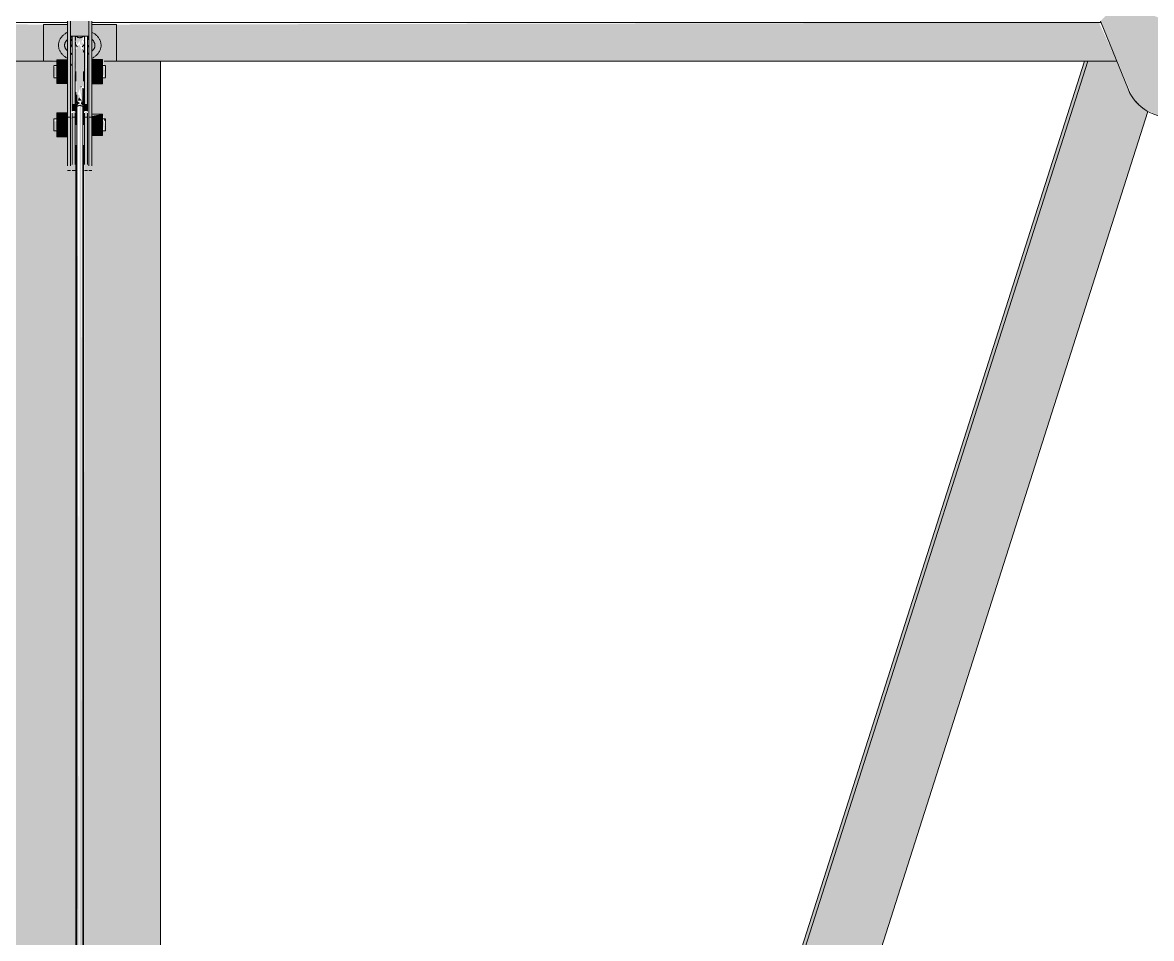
# Model space of a CAD drawing. Header units: inches. Extents: x -54868 to -186, y -265 to 853.
# Drawn here: x -24958.96 to -24912.54, y 245.3 to 282.95 of the extents above; entities that cross this region are included whole.
import ezdxf

# ---------------------------------------------------------------- set-up
doc = ezdxf.new("R2010")
doc.units = ezdxf.units.IN
doc.header["$MEASUREMENT"] = 0
doc.layers.add('Q-SPCQ', color=91, linetype='Continuous', lineweight=9)

# ---------------------------------------------------------------- blocks, each defined once
blk = doc.blocks.new('Basketball_Backstop-Performance_Sports_Systems-3103-Ceiling_Hung - 27_-0_ to 27_-11 7_8_-706978-Section 13')
at = {"layer": 'Q-SPCQ'}
h = blk.add_hatch(color=256, dxfattribs=at)
h.paths.add_polyline_path([(-25004.607, 281.375), (-24958.107, 281.375), (-24958.107, 282.875), (-25004.607, 282.955), (-25004.607, 282.602)], flags=0)
h.paths.add_polyline_path([(-24953.407, 281.375), (-24913.969, 281.375), (-24914.697, 282.955), (-24955.107, 282.875), (-24955.107, 281.375), (-24953.419, 281.375)], flags=0)
h.paths.add_polyline_path([(-24909.927, 281.375), (-24908.607, 281.423), (-24908.607, 282.955), (-24911.747, 282.955), (-24910.655, 282.449), (-24910.141, 281.875), (-24909.948, 281.375)], flags=0)
h.paths.add_polyline_path([(-24956.424, 282.237), (-24956.55, 282.059), (-24956.522, 282.231), (-24956.509, 282.232)], flags=0)
h.paths.add_polyline_path([(-24956.424, 281.808), (-24956.509, 282.396), (-24956.799, 282.312), (-24956.794, 282.236), (-24956.612, 282.226), (-24956.607, 282.055), (-24956.548, 282.052), (-24956.444, 281.814)], flags=0)
h.paths.add_polyline_path([(-24956.701, 281.835), (-24956.68, 281.844), (-24956.799, 282.237), (-24956.794, 281.99), (-24956.704, 281.839)], flags=0)
h.paths.add_polyline_path([(-24956.299, 281.915), (-24956.237, 282.125), (-24956.299, 281.937)], flags=0)
h = blk.add_hatch(color=256, dxfattribs=at)
h.paths.add_polyline_path([(-24958.107, 281.375), (-24957.112, 281.43), (-24957.112, 282.875), (-24958.107, 282.875), (-24958.107, 282.602)], flags=0)
h.paths.add_polyline_path([(-24955.107, 281.375), (-24955.107, 282.875), (-24956.112, 282.875), (-24956.082, 281.443), (-24955.613, 281.375)], flags=0)
h.paths.add_polyline_path([(-24956.987, 281.623), (-24956.924, 281.623), (-24956.987, 281.675)], flags=0)
for points in [[(-24956.987, 280.229), (-24956.987, 283.015), (-24957.112, 283.015), (-24957.112, 280.229)], [(-24956.237, 282.396), (-24956.237, 283.015), (-24956.987, 283.015), (-24956.987, 282.396)], [(-24956.112, 280.229), (-24956.112, 283.015), (-24956.237, 283.015), (-24956.237, 280.229)], [(-24956.924, 279.612), (-24956.799, 279.612), (-24956.869, 282.396), (-24956.924, 282.396), (-24956.924, 280)], [(-24956.299, 279.612), (-24956.369, 282.396), (-24956.424, 282.396), (-24956.424, 279.612)], [(-24956.424, 281.687), (-24956.424, 281.808), (-24956.5, 281.773)], [(-24957.112, 281.295), (-24957.112, 281.425), (-24957.549, 281.425), (-24957.549, 281.295)], [(-24955.674, 281.19), (-24955.674, 281.443), (-24956.112, 281.43), (-24956.112, 281.19)], [(-24952.627, 164.313), (-24952.493, 164.313), (-24915.16, 281.375), (-24915.294, 281.375), (-24952.285, 165.384)], [(-24957.112, 280.807), (-24957.112, 281.295), (-24957.549, 281.295), (-24957.549, 280.807)], [(-24956.987, 281.179), (-24956.924, 281.179), (-24956.987, 281.312)], [(-24955.674, 280.685), (-24955.674, 281.19), (-24956.112, 281.19), (-24956.112, 280.685)], [(-24957.112, 280.45), (-24957.112, 280.807), (-24957.549, 280.807), (-24957.549, 280.45)], [(-24955.674, 280.432), (-24955.674, 280.685), (-24956.112, 280.685), (-24956.112, 280.432)], [(-24956.987, 279.493), (-24956.987, 280.229), (-24957.112, 280.229), (-24957.112, 279.493)], [(-24956.548, 280.288), (-24956.528, 280.366), (-24956.583, 280.32), (-24956.597, 280.288)], [(-24956.112, 279.493), (-24956.112, 280.229), (-24956.237, 280.229), (-24956.237, 279.493)], [(-24956.987, 277.141), (-24957.005, 279.493), (-24957.112, 279.493), (-24957.112, 277.141)], [(-24956.799, 279.314), (-24956.799, 279.612), (-24956.924, 279.612), (-24956.924, 279.314)], [(-24956.763, 279.579), (-24956.737, 279.749), (-24956.763, 279.749)], [(-24956.299, 279.314), (-24956.299, 279.612), (-24956.424, 279.612), (-24956.424, 279.314)], [(-24956.112, 277.141), (-24956.13, 279.493), (-24956.237, 279.493), (-24956.237, 277.141)], [(-24957.549, 278.881), (-24957.112, 278.881), (-24957.112, 279.238), (-24957.549, 279.238), (-24957.549, 279.086)], [(-24956.799, 277.126), (-24956.799, 279.314), (-24956.924, 279.235), (-24956.924, 277.126)], [(-24956.299, 277.126), (-24956.299, 279.314), (-24956.424, 279.235), (-24956.424, 277.126)], [(-24956.112, 278.75), (-24955.674, 278.75), (-24955.674, 279.187), (-24956.112, 279.121), (-24956.112, 279.086)], [(-24957.185, 278.393), (-24957.112, 278.393), (-24957.112, 278.881), (-24957.549, 278.881), (-24957.549, 278.393)], [(-24956.112, 278.312), (-24955.674, 278.312), (-24955.674, 278.75), (-24956.112, 278.75), (-24956.112, 278.662)], [(-24955.549, 278.927), (-24955.613, 278.991), (-24955.613, 278.927)], [(-24957.112, 278.262), (-24957.112, 278.393), (-24957.549, 278.393), (-24957.549, 278.262)]]:
    blk.add_hatch(color=256, dxfattribs=at).paths.add_polyline_path(points, flags=0)
h = blk.add_hatch(color=256, dxfattribs=at)
h.paths.add_polyline_path([(-24956.612, 282.226), (-24956.799, 282.237), (-24956.701, 282.059)], flags=0)
h.paths.add_polyline_path([(-24956.548, 282.052), (-24956.522, 282.231), (-24956.612, 282.226), (-24956.55, 282.059)], flags=0)
h.paths.add_polyline_path([(-24956.719, 279.931), (-24956.548, 280.4), (-24956.424, 280.258), (-24956.424, 281.687), (-24956.522, 281.798), (-24956.612, 282.055), (-24956.695, 281.998), (-24956.725, 281.875), (-24956.799, 281.875), (-24956.741, 280)], flags=0)
h = blk.add_hatch(color=256, dxfattribs=at)
h.paths.add_polyline_path([(-24956.487, 157.563), (-24953.391, 157.563), (-24953.407, 160.188), (-24956.487, 160.188)], flags=0)
h.paths.add_polyline_path([(-24957.248, 157.563), (-24956.737, 157.563), (-24956.737, 160.188), (-24959.822, 160.188), (-24959.806, 157.563), (-24957.464, 157.563)], flags=0)
h.paths.add_polyline_path([(-24956.799, 208.884), (-24956.737, 209.069), (-24956.799, 209.069)], flags=0)
h.paths.add_polyline_path([(-24956.737, 164.313), (-24956.799, 208.559), (-24956.924, 208.559), (-24956.987, 208.574), (-24957.112, 208.574), (-24957.112, 209.695), (-24957.549, 209.695), (-24957.549, 209.942), (-24957.674, 210.006), (-24957.674, 210.425), (-24957.549, 210.425), (-24957.464, 210.671), (-24957.112, 210.671), (-24957.112, 211.694), (-24956.987, 211.694), (-24956.987, 211.919), (-24957.112, 211.919), (-24957.112, 213.056), (-24956.799, 213.056), (-24956.768, 224.759), (-24958.263, 224.755), (-24959.919, 224.751), (-24959.886, 164.313), (-24957.213, 164.313)], flags=0)
h.paths.add_polyline_path([(-24956.487, 164.313), (-24953.294, 164.313), (-24953.333, 224.797), (-24954.362, 224.75), (-24956.455, 224.75), (-24956.391, 213.056), (-24956.112, 213.056), (-24956.112, 211.919), (-24956.237, 211.919), (-24956.237, 211.694), (-24956.112, 211.641), (-24956.112, 210.621), (-24955.674, 210.621), (-24955.613, 210.425), (-24955.549, 210.36), (-24955.613, 209.942), (-24955.674, 209.927), (-24955.749, 209.746), (-24956.112, 209.746), (-24956.127, 208.574), (-24956.237, 208.574), (-24956.299, 208.559), (-24956.424, 208.559), (-24956.487, 165.384)], flags=0)
h.paths.add_polyline_path([(-24956.974, 210.425), (-24956.924, 210.425), (-24956.987, 210.425)], flags=0)
h.paths.add_polyline_path([(-24956.799, 210.933), (-24956.768, 210.944), (-24956.799, 210.944)], flags=0)
h.paths.add_polyline_path([(-24956.17, 213.766), (-24956.391, 213.831), (-24956.202, 213.933)], flags=0)
h.paths.add_polyline_path([(-24956.799, 277.451), (-24956.768, 277.636), (-24956.799, 277.636)], flags=0)
h.paths.add_polyline_path([(-24958.98, 225.187), (-24958.496, 225.239), (-24956.768, 225.25), (-24956.799, 277.126), (-24956.924, 277.141), (-24956.987, 277.141), (-24957.112, 277.141), (-24957.112, 278.262), (-24957.549, 278.262), (-24957.549, 278.509), (-24957.674, 278.573), (-24957.674, 278.991), (-24957.549, 278.991), (-24957.464, 279.238), (-24957.112, 279.238), (-24957.112, 280.45), (-24957.549, 280.45), (-24957.549, 280.696), (-24957.674, 280.761), (-24957.674, 281.179), (-24957.549, 281.179), (-24957.549, 281.375), (-24959.919, 281.375), (-24959.844, 225.245), (-24959.059, 225.195)], flags=0)
h.paths.add_polyline_path([(-24955.124, 225.189), (-24954.95, 225.245), (-24953.294, 225.249), (-24953.294, 281.375), (-24955.674, 281.375), (-24955.613, 281.179), (-24955.549, 281.114), (-24955.613, 280.696), (-24955.674, 280.685), (-24955.754, 280.432), (-24956.112, 280.432), (-24956.112, 279.187), (-24955.674, 279.187), (-24955.613, 278.991), (-24955.549, 278.927), (-24955.613, 278.509), (-24955.674, 278.509), (-24955.749, 278.312), (-24956.112, 278.312), (-24956.112, 277.141), (-24956.237, 277.141), (-24956.299, 277.126), (-24956.424, 277.126), (-24956.455, 225.242), (-24955.222, 225.192)], flags=0)
h.paths.add_polyline_path([(-24957.518, 225.2), (-24957.912, 225.231), (-24957.735, 225.202)], flags=0)
h.paths.add_polyline_path([(-24956.987, 278.991), (-24956.924, 278.991), (-24956.987, 279.086)], flags=0)
h.paths.add_polyline_path([(-24956.299, 278.991), (-24956.237, 278.993), (-24956.299, 279.041)], flags=0)
h.paths.add_polyline_path([(-24956.799, 279.5), (-24956.763, 279.579), (-24956.799, 279.511)], flags=0)
h = blk.add_hatch(color=256, dxfattribs=at)
h.paths.add_polyline_path([(-24953.391, 157.563), (-24951.508, 157.563), (-24950.671, 160.188), (-24953.391, 160.188)], flags=0)
h.paths.add_polyline_path([(-24949.355, 164.313), (-24912.703, 279.314), (-24913.304, 279.877), (-24913.666, 280.632), (-24913.969, 281.375), (-24915.16, 281.375), (-24952.493, 164.313)], flags=0)
h = blk.add_hatch(color=256, dxfattribs=at)
h.paths.add_polyline_path([(-24957.549, 280.761), (-24957.549, 281.179), (-24957.674, 281.114), (-24957.674, 280.761)], flags=0)
h.paths.add_polyline_path([(-24955.674, 280.761), (-24955.549, 280.812), (-24955.613, 281.179), (-24955.674, 281.111), (-24955.674, 280.764)], flags=0)
h.paths.add_polyline_path([(-24956.299, 280.761), (-24956.237, 280.812), (-24956.299, 280.779)], flags=0)
h = blk.add_hatch(color=256, dxfattribs=at)
h.paths.add_polyline_path([(-24955.549, 280.696), (-24955.613, 280.761), (-24955.613, 280.696)], flags=0)
h.paths.add_polyline_path([(-24957.549, 280.696), (-24957.549, 280.761), (-24957.674, 280.696)], flags=0)
h = blk.add_hatch(color=256, dxfattribs=at)
h.paths.add_polyline_path([(-24956.987, 280.208), (-24956.924, 280.261), (-24956.987, 280.229)], flags=0)
h.paths.add_polyline_path([(-24956.299, 280.208), (-24956.237, 280.261), (-24956.299, 280.229)], flags=0)
h = blk.add_hatch(color=256, dxfattribs=at)
h.paths.add_polyline_path([(-24956.612, 210.929), (-24956.7, 279.574), (-24956.737, 279.489), (-24956.672, 210.944), (-24956.612, 210.929)], flags=0)
h.paths.add_polyline_path([(-24956.737, 279.643), (-24956.612, 279.951), (-24956.694, 280.013), (-24956.737, 279.749)], flags=0)
h = blk.add_hatch(color=256, dxfattribs=at)
h.paths.add_polyline_path([(-24956.612, 210.929), (-24956.487, 210.944), (-24956.55, 279.596), (-24956.612, 279.649), (-24956.612, 211.099)], flags=0)
h.paths.add_polyline_path([(-24956.487, 279.643), (-24956.549, 280.288), (-24956.612, 280.254), (-24956.524, 279.735), (-24956.487, 279.643)], flags=0)
h = blk.add_hatch(color=256, dxfattribs=at)
h.paths.add_polyline_path([(-24956.694, 279.749), (-24956.53, 279.749), (-24956.64, 279.882), (-24956.676, 279.793)], flags=0)
h.paths.add_polyline_path([(-24956.799, 279.489), (-24956.612, 279.649), (-24956.703, 279.726), (-24956.749, 279.612)], flags=0)
h.paths.add_polyline_path([(-24956.424, 279.489), (-24956.53, 279.749), (-24956.568, 279.612), (-24956.455, 279.515)], flags=0)
h = blk.add_hatch(color=256, dxfattribs=at)
h.paths.add_polyline_path([(-24957.674, 278.509), (-24957.549, 278.576), (-24957.549, 278.927), (-24957.674, 278.875), (-24957.674, 278.533)], flags=0)
h.paths.add_polyline_path([(-24955.549, 278.509), (-24955.613, 278.927), (-24955.674, 278.871), (-24955.613, 278.509)], flags=0)
h.paths.add_polyline_path([(-24956.987, 278.509), (-24956.924, 278.591), (-24956.987, 278.517)], flags=0)
h = blk.add_hatch(color=256, dxfattribs=at)
h.paths.add_polyline_path([(-24956.487, 278.68), (-24956.461, 278.75), (-24956.487, 278.681)], flags=0)
h.paths.add_polyline_path([(-24956.476, 278.694), (-24956.476, 278.75), (-24956.476, 278.711)], flags=0)
for p, q in [((-25004.607, 282.955), (-24957.112, 282.955)), ((-24958.107, 282.875), (-24958.107, 281.375)), ((-24957.112, 282.875), (-24958.107, 282.875)), ((-24957.112, 280.229), (-24957.112, 283.015)), ((-24956.987, 283.015), (-24956.987, 280.229)), ((-24956.237, 280.229), (-24956.237, 283.015)), ((-24956.112, 283.015), (-24956.112, 280.229)), ((-24956.112, 282.955), (-24914.614, 282.955)), ((-24955.107, 282.875), (-24956.112, 282.875)), ((-24955.107, 281.375), (-24955.107, 282.875)), ((-24956.237, 282.396), (-24956.987, 282.396)), ((-24956.924, 279.612), (-24956.924, 282.408)), ((-24956.799, 282.408), (-24956.799, 279.612)), ((-24956.424, 279.612), (-24956.424, 282.408)), ((-24956.299, 282.408), (-24956.299, 279.612)), ((-24959.919, 281.375), (-24957.553, 281.375)), ((-24957.549, 281.295), (-24957.549, 281.425)), ((-24957.549, 281.425), (-24957.112, 281.425)), ((-24956.112, 281.443), (-24955.674, 281.443)), ((-24955.674, 281.443), (-24955.674, 281.19)), ((-24955.608, 281.375), (-24953.294, 281.375)), ((-24913.969, 281.375), (-24953.294, 281.375)), ((-24953.294, 224.989), (-24953.294, 281.375)), ((-24915.294, 281.375), (-24952.627, 164.313)), ((-24915.16, 281.375), (-24952.493, 164.313)), ((-24957.112, 281.187), (-24957.674, 281.187)), ((-24957.674, 280.761), (-24957.674, 281.179)), ((-24957.549, 280.807), (-24957.549, 281.295)), ((-24957.549, 281.295), (-24957.112, 281.295)), ((-24956.768, 280.937), (-24956.768, 280.547)), ((-24956.455, 280.547), (-24956.455, 280.937)), ((-24956.112, 281.19), (-24955.674, 281.19)), ((-24955.549, 281.187), (-24956.112, 281.187)), ((-24955.674, 281.19), (-24955.674, 280.685)), ((-24955.549, 281.179), (-24955.549, 280.761)), ((-24957.674, 280.696), (-24957.674, 280.761)), ((-24957.674, 280.687), (-24957.112, 280.687)), ((-24957.549, 280.45), (-24957.549, 280.807)), ((-24957.549, 280.807), (-24957.112, 280.807)), ((-24957.549, 280.45), (-24957.112, 280.45)), ((-24956.112, 280.687), (-24955.549, 280.687)), ((-24956.112, 280.685), (-24955.674, 280.685)), ((-24955.674, 280.432), (-24956.112, 280.432)), ((-24955.674, 280.685), (-24955.674, 280.432)), ((-24955.549, 280.761), (-24955.549, 280.696)), ((-24957.112, 279.482), (-24957.112, 280.229)), ((-24956.987, 280.229), (-24956.987, 279.482)), ((-24956.768, 280.087), (-24956.768, 279.566)), ((-24956.737, 279.987), (-24956.737, 279.643)), ((-24956.487, 279.643), (-24956.487, 280.258)), ((-24956.455, 279.566), (-24956.455, 280.241)), ((-24956.237, 279.482), (-24956.237, 280.229)), ((-24956.112, 280.229), (-24956.112, 279.482)), ((-24957.112, 277.058), (-24957.112, 279.495)), ((-24956.987, 279.495), (-24956.987, 277.058)), ((-24956.924, 279.314), (-24956.924, 279.612)), ((-24956.799, 279.612), (-24956.799, 279.314)), ((-24956.768, 279.515), (-24956.768, 278.75)), ((-24956.737, 279.542), (-24956.737, 210.741)), ((-24956.487, 210.741), (-24956.487, 279.542)), ((-24956.455, 278.75), (-24956.455, 279.515)), ((-24956.424, 279.314), (-24956.424, 279.612)), ((-24956.299, 279.612), (-24956.299, 279.314)), ((-24956.237, 277.058), (-24956.237, 279.495)), ((-24956.112, 279.495), (-24956.112, 277.058)), ((-24957.549, 278.881), (-24957.549, 279.238)), ((-24957.549, 279.238), (-24957.112, 279.238)), ((-24957.112, 279.062), (-24956.987, 279.062)), ((-24956.924, 277.126), (-24956.924, 279.235)), ((-24956.924, 279.062), (-24956.799, 279.062)), ((-24956.799, 279.235), (-24956.799, 277.126)), ((-24956.424, 277.126), (-24956.424, 279.235)), ((-24956.424, 279.062), (-24956.299, 279.062)), ((-24956.299, 279.235), (-24956.299, 277.126)), ((-24956.237, 279.062), (-24956.112, 279.062)), ((-24956.112, 279.187), (-24955.674, 279.187)), ((-24955.674, 279.187), (-24955.674, 278.75)), ((-24912.683, 279.305), (-24949.355, 164.313)), ((-24957.182, 279), (-24957.674, 279)), ((-24957.674, 278.927), (-24957.674, 278.991)), ((-24957.674, 278.509), (-24957.674, 278.927)), ((-24957.549, 278.393), (-24957.549, 278.881)), ((-24957.549, 278.881), (-24957.112, 278.881)), ((-24955.674, 278.75), (-24956.112, 278.75)), ((-24955.549, 279), (-24956.041, 279)), ((-24955.674, 278.75), (-24955.674, 278.312)), ((-24955.549, 278.991), (-24955.549, 278.927)), ((-24955.549, 278.927), (-24955.549, 278.509)), ((-24957.674, 278.5), (-24957.112, 278.5)), ((-24957.549, 278.262), (-24957.549, 278.393)), ((-24957.112, 278.393), (-24957.549, 278.393)), ((-24957.549, 278.262), (-24957.112, 278.262)), ((-24956.112, 278.5), (-24955.549, 278.5)), ((-24956.112, 278.312), (-24955.674, 278.312)), ((-24956.768, 277.914), (-24956.768, 211.459)), ((-24956.455, 210.936), (-24956.455, 277.914)), ((-24957.112, 276.875), (-24956.987, 276.875)), ((-24956.924, 276.875), (-24956.799, 276.875)), ((-24956.424, 276.875), (-24956.299, 276.875)), ((-24956.237, 276.875), (-24956.112, 276.875))]:
    blk.add_line(p, q, dxfattribs=at)
at = {"layer": 'Q-SPCQ', "flags": 128}
for points in [[(-24957.11, 282.56), (-24957.138, 282.545), (-24957.165, 282.53), (-24957.191, 282.513), (-24957.217, 282.496), (-24957.241, 282.478), (-24957.265, 282.459), (-24957.287, 282.439), (-24957.309, 282.418), (-24957.33, 282.397), (-24957.35, 282.375), (-24957.368, 282.352), (-24957.385, 282.328), (-24957.402, 282.304), (-24957.416, 282.28), (-24957.43, 282.254), (-24957.442, 282.228), (-24957.453, 282.202), (-24957.462, 282.175), (-24957.47, 282.148), (-24957.477, 282.12), (-24957.482, 282.092), (-24957.485, 282.064), (-24957.486, 282.036), (-24957.487, 282.02)], [(-24956.986, 282.343), (-24956.965, 282.353), (-24956.943, 282.362), (-24956.921, 282.371)], [(-24956.794, 282.236), (-24956.794, 282.25), (-24956.794, 282.265), (-24956.794, 282.28), (-24956.794, 282.296), (-24956.794, 282.312), (-24956.794, 282.329), (-24956.794, 282.347), (-24956.794, 282.365), (-24956.794, 282.384), (-24956.794, 282.403)], [(-24956.794, 282.389), (-24956.794, 282.37), (-24956.794, 282.352), (-24956.794, 282.334), (-24956.794, 282.317), (-24956.794, 282.3), (-24956.794, 282.284), (-24956.794, 282.269), (-24956.794, 282.254), (-24956.794, 282.24)], [(-24956.766, 282.396), (-24956.76, 282.39), (-24956.753, 282.384), (-24956.747, 282.379), (-24956.739, 282.374), (-24956.732, 282.369), (-24956.725, 282.364), (-24956.717, 282.36), (-24956.709, 282.356), (-24956.701, 282.352), (-24956.693, 282.348), (-24956.685, 282.345), (-24956.677, 282.342), (-24956.668, 282.34), (-24956.66, 282.338), (-24956.651, 282.336), (-24956.642, 282.335), (-24956.634, 282.334), (-24956.625, 282.333), (-24956.616, 282.333), (-24956.607, 282.333), (-24956.598, 282.333), (-24956.59, 282.334), (-24956.581, 282.335), (-24956.572, 282.336), (-24956.564, 282.338), (-24956.555, 282.34), (-24956.547, 282.343), (-24956.538, 282.345), (-24956.53, 282.348), (-24956.522, 282.352), (-24956.514, 282.356), (-24956.506, 282.36), (-24956.498, 282.364), (-24956.491, 282.369), (-24956.484, 282.374), (-24956.477, 282.379), (-24956.47, 282.384), (-24956.463, 282.39), (-24956.457, 282.396)], [(-24956.292, 282.367), (-24956.27, 282.358), (-24956.248, 282.348)], [(-24955.737, 282.02), (-24955.737, 282.049), (-24955.74, 282.077), (-24955.744, 282.105), (-24955.749, 282.133), (-24955.756, 282.16), (-24955.765, 282.187), (-24955.775, 282.214), (-24955.787, 282.24), (-24955.799, 282.266), (-24955.814, 282.291), (-24955.829, 282.316), (-24955.846, 282.339), (-24955.864, 282.363), (-24955.883, 282.385), (-24955.903, 282.407), (-24955.924, 282.428), (-24955.946, 282.448), (-24955.969, 282.467), (-24955.993, 282.486), (-24956.018, 282.504), (-24956.044, 282.521), (-24956.071, 282.537), (-24956.098, 282.552)], [(-24957.487, 282.02), (-24957.486, 281.992), (-24957.483, 281.964), (-24957.479, 281.936), (-24957.474, 281.908), (-24957.467, 281.881), (-24957.458, 281.853), (-24957.448, 281.827), (-24957.437, 281.8), (-24957.424, 281.775), (-24957.41, 281.75), (-24957.394, 281.725), (-24957.378, 281.701), (-24957.36, 281.678), (-24957.341, 281.656), (-24957.32, 281.634), (-24957.299, 281.613), (-24957.277, 281.593), (-24957.254, 281.573), (-24957.23, 281.555), (-24957.205, 281.537), (-24957.179, 281.52), (-24957.153, 281.504), (-24957.125, 281.488)], [(-24957.237, 282.02), (-24957.236, 282.035), (-24957.235, 282.049), (-24957.233, 282.063), (-24957.23, 282.077), (-24957.227, 282.091), (-24957.222, 282.106), (-24957.217, 282.12), (-24957.21, 282.134), (-24957.203, 282.148), (-24957.195, 282.163), (-24957.186, 282.177), (-24957.176, 282.191), (-24957.165, 282.205), (-24957.154, 282.219), (-24957.141, 282.233), (-24957.127, 282.246), (-24957.113, 282.26)], [(-24957.119, 281.787), (-24957.134, 281.8), (-24957.147, 281.814), (-24957.159, 281.828), (-24957.17, 281.842), (-24957.181, 281.856), (-24957.19, 281.87), (-24957.199, 281.885), (-24957.207, 281.899), (-24957.213, 281.913), (-24957.219, 281.927), (-24957.224, 281.942), (-24957.228, 281.956), (-24957.232, 281.97), (-24957.234, 281.984), (-24957.236, 281.999), (-24957.237, 282.013), (-24957.237, 282.02)], [(-24956.794, 282.149), (-24956.794, 282.143), (-24956.794, 282.137), (-24956.794, 282.133), (-24956.794, 282.13), (-24956.794, 282.127), (-24956.794, 282.126), (-24956.794, 282.125)], [(-24956.794, 282.125), (-24956.794, 282.125), (-24956.794, 282.127), (-24956.794, 282.129), (-24956.794, 282.132), (-24956.794, 282.136), (-24956.794, 282.141), (-24956.794, 282.147)], [(-24956.706, 281.966), (-24956.712, 281.97), (-24956.719, 281.975), (-24956.724, 281.979), (-24956.73, 281.984), (-24956.736, 281.989), (-24956.741, 281.994), (-24956.746, 282), (-24956.751, 282.006), (-24956.756, 282.011), (-24956.76, 282.017), (-24956.764, 282.024), (-24956.768, 282.03), (-24956.772, 282.037), (-24956.775, 282.043), (-24956.778, 282.05), (-24956.781, 282.057), (-24956.784, 282.064), (-24956.786, 282.071), (-24956.788, 282.078), (-24956.79, 282.086), (-24956.791, 282.093), (-24956.792, 282.101), (-24956.793, 282.108), (-24956.794, 282.115), (-24956.794, 282.123), (-24956.794, 282.125)], [(-24956.426, 282.073), (-24956.429, 282.066), (-24956.431, 282.059), (-24956.434, 282.052), (-24956.437, 282.045), (-24956.44, 282.038), (-24956.444, 282.032), (-24956.448, 282.025), (-24956.452, 282.019), (-24956.456, 282.013), (-24956.461, 282.007), (-24956.466, 282.001), (-24956.471, 281.996), (-24956.476, 281.99), (-24956.481, 281.985), (-24956.487, 281.98), (-24956.493, 281.976), (-24956.499, 281.971), (-24956.505, 281.967), (-24956.512, 281.963), (-24956.518, 281.96)], [(-24956.113, 281.48), (-24956.085, 281.495), (-24956.058, 281.511), (-24956.032, 281.528), (-24956.007, 281.545), (-24955.982, 281.563), (-24955.959, 281.582), (-24955.936, 281.602), (-24955.914, 281.623), (-24955.893, 281.644), (-24955.874, 281.666), (-24955.855, 281.689), (-24955.838, 281.712), (-24955.822, 281.736), (-24955.807, 281.761), (-24955.793, 281.787), (-24955.781, 281.813), (-24955.77, 281.839), (-24955.761, 281.866), (-24955.753, 281.893), (-24955.747, 281.921), (-24955.742, 281.949), (-24955.739, 281.977), (-24955.737, 282.005), (-24955.737, 282.02)], [(-24955.987, 282.02), (-24955.987, 282.006), (-24955.988, 281.992), (-24955.99, 281.978), (-24955.993, 281.964), (-24955.997, 281.949), (-24956.001, 281.935), (-24956.007, 281.921), (-24956.013, 281.907), (-24956.02, 281.892), (-24956.028, 281.878), (-24956.037, 281.864), (-24956.047, 281.85), (-24956.058, 281.836), (-24956.07, 281.822), (-24956.082, 281.808), (-24956.096, 281.794), (-24956.111, 281.781)], [(-24956.104, 282.254), (-24956.09, 282.24), (-24956.077, 282.227), (-24956.064, 282.213), (-24956.053, 282.199), (-24956.042, 282.185), (-24956.033, 282.17), (-24956.024, 282.156), (-24956.017, 282.142), (-24956.01, 282.128), (-24956.004, 282.113), (-24955.999, 282.099), (-24955.995, 282.085), (-24955.992, 282.071), (-24955.989, 282.056), (-24955.988, 282.042), (-24955.987, 282.028), (-24955.987, 282.02)], [(-24956.931, 281.674), (-24956.954, 281.683), (-24956.975, 281.692)], [(-24956.237, 281.698), (-24956.258, 281.688), (-24956.28, 281.678), (-24956.302, 281.67)], [(-24956.424, 279.437), (-24956.429, 279.445), (-24956.434, 279.452), (-24956.439, 279.459), (-24956.445, 279.466), (-24956.451, 279.472), (-24956.457, 279.479), (-24956.463, 279.485), (-24956.47, 279.491), (-24956.477, 279.496), (-24956.484, 279.501), (-24956.491, 279.506), (-24956.499, 279.511), (-24956.506, 279.515), (-24956.514, 279.519), (-24956.522, 279.523), (-24956.53, 279.527), (-24956.538, 279.53), (-24956.547, 279.533), (-24956.555, 279.535), (-24956.564, 279.537), (-24956.572, 279.539), (-24956.581, 279.54), (-24956.59, 279.541), (-24956.599, 279.542), (-24956.607, 279.542), (-24956.616, 279.542), (-24956.625, 279.542), (-24956.634, 279.541), (-24956.642, 279.54), (-24956.651, 279.539), (-24956.66, 279.537), (-24956.668, 279.535), (-24956.677, 279.532), (-24956.685, 279.53), (-24956.693, 279.527), (-24956.701, 279.523), (-24956.709, 279.519), (-24956.717, 279.515), (-24956.725, 279.511), (-24956.732, 279.506), (-24956.74, 279.501), (-24956.747, 279.496), (-24956.753, 279.491), (-24956.76, 279.485), (-24956.766, 279.479), (-24956.773, 279.472), (-24956.778, 279.466), (-24956.784, 279.459), (-24956.789, 279.452), (-24956.794, 279.445), (-24956.799, 279.437)], [(-24956.74, 277.314), (-24956.747, 277.309), (-24956.753, 277.303), (-24956.76, 277.297), (-24956.766, 277.291), (-24956.773, 277.285), (-24956.778, 277.278), (-24956.784, 277.272), (-24956.789, 277.265), (-24956.794, 277.257), (-24956.799, 277.25)], [(-24956.424, 277.25), (-24956.429, 277.257), (-24956.434, 277.265), (-24956.439, 277.272), (-24956.445, 277.278), (-24956.451, 277.285), (-24956.457, 277.291), (-24956.463, 277.297), (-24956.47, 277.303), (-24956.477, 277.309), (-24956.484, 277.314)]]:
    blk.add_lwpolyline(points, dxfattribs=at)
at = {"layer": 'Q-SPCQ'}
for start, end in [(150, 180), (15, 30), (180, 210), (330, 345)]:
    blk.add_arc((-24956.607, 282.125), 0.375, start, end, dxfattribs=at)
for start_param, end_param in [(1.047198, 1.308997), (2.617994, 2.879793), (0.261799, 0.523599)]:
    blk.add_ellipse((-24956.612, 281.578), major_axis=(0.375, 0), ratio=0.707107, start_param=start_param, end_param=end_param, dxfattribs=at)
blk = doc.blocks.new('Basketball_Backstop-Performance_Sports_Systems-3103-Ceiling_Hung - 27_-0_ to 27_-11 7_8_-V41-Section 13')
at = {"layer": 'Q-SPCQ'}
h = blk.add_hatch(color=256, dxfattribs=at)
h.paths.add_polyline_path([(-24911.677, 279.065), (-24911.223, 279.143), (-24910.802, 279.329), (-24910.439, 279.612), (-24910.031, 280.258), (-24909.97, 280.396), (-24909.892, 280.849), (-24909.927, 281.308), (-24910.256, 282.032), (-24910.321, 282.133), (-24910.93, 282.602), (-24911.057, 282.674), (-24913.842, 283.81), (-24914.638, 283.015), (-24913.276, 279.828), (-24912.96, 279.493), (-24912.416, 279.193), (-24912.136, 279.1)], flags=0)
h.paths.add_polyline_path([(-24911.896, 280.45), (-24911.765, 280.656), (-24911.926, 280.651), (-24911.908, 280.531)], flags=0)
h.paths.add_polyline_path([(-24912.253, 280.807), (-24912.028, 280.844), (-24912.042, 280.975), (-24912.206, 280.844)], flags=0)
h.paths.add_polyline_path([(-24912.122, 281.295), (-24912.007, 281.081), (-24911.942, 281.223), (-24912.057, 281.269)], flags=0)
h.paths.add_polyline_path([(-24911.277, 281.068), (-24911.518, 281.068), (-24911.424, 280.952), (-24911.305, 281.046)], flags=0)
h.paths.add_polyline_path([(-24911.408, 280.58), (-24911.549, 280.761), (-24911.549, 280.636), (-24911.5, 280.617)], flags=0)
h.paths.add_polyline_path([(-24911.896, 280.45), (-24912.243, 280.844), (-24912.083, 281.305), (-24911.609, 281.4), (-24911.301, 280.981), (-24911.471, 280.563), (-24911.878, 280.454)], flags=0)
h.paths.add_polyline_path([(-24911.595, 281.158), (-24911.634, 281.425), (-24911.765, 281.219), (-24911.625, 281.181)], flags=0)
blk.add_line((-24914.638, 283.015), (-24913.501, 280.229), dxfattribs=at)
for start, end in [(202.1972, 67.8028), (206.3445, 210), (220.9704, 225), (235.6237, 240)]:
    blk.add_arc((-24911.765, 280.937), 1.875, start, end, dxfattribs=at)

msp = doc.modelspace()

# ---------------------------------------------------------------- block references
at = {"layer": 'Q-SPCQ'}
for name in ['Basketball_Backstop-Performance_Sports_Systems-3103-Ceiling_Hung - 27_-0_ to 27_-11 7_8_-706978-Section 13', 'Basketball_Backstop-Performance_Sports_Systems-3103-Ceiling_Hung - 27_-0_ to 27_-11 7_8_-V41-Section 13']:
    msp.add_blockref(name, (0, 0), dxfattribs=at)

doc.saveas('drawing.dxf')
